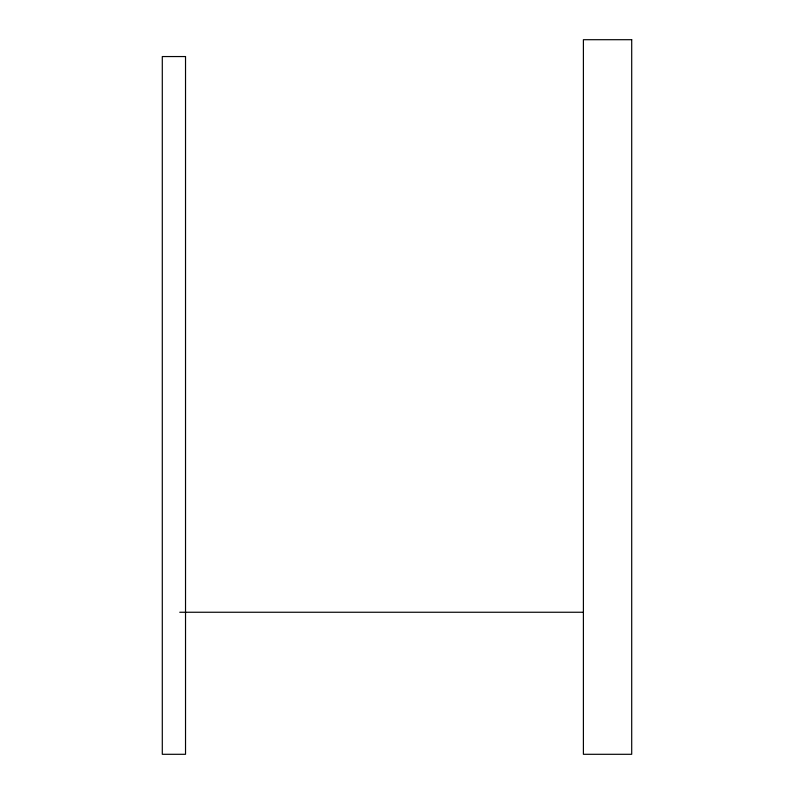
<?xml version="1.0" encoding="UTF-8"?>
<svg xmlns="http://www.w3.org/2000/svg" width="794" height="794" viewBox="0 0 794 794"><rect width="100%" height="100%" fill="white"/><g stroke="black" fill="none" stroke-linecap="round" stroke-linejoin="round"><path stroke-width="1.19" d="M179.752 612.253L583.441 612.253M631.706 39.7L583.401 39.7L583.401 754.3L631.706 754.3L631.706 39.7M185.528 56.553L162.294 56.553L162.294 754.3L185.528 754.3L185.528 56.553"/></g></svg>
